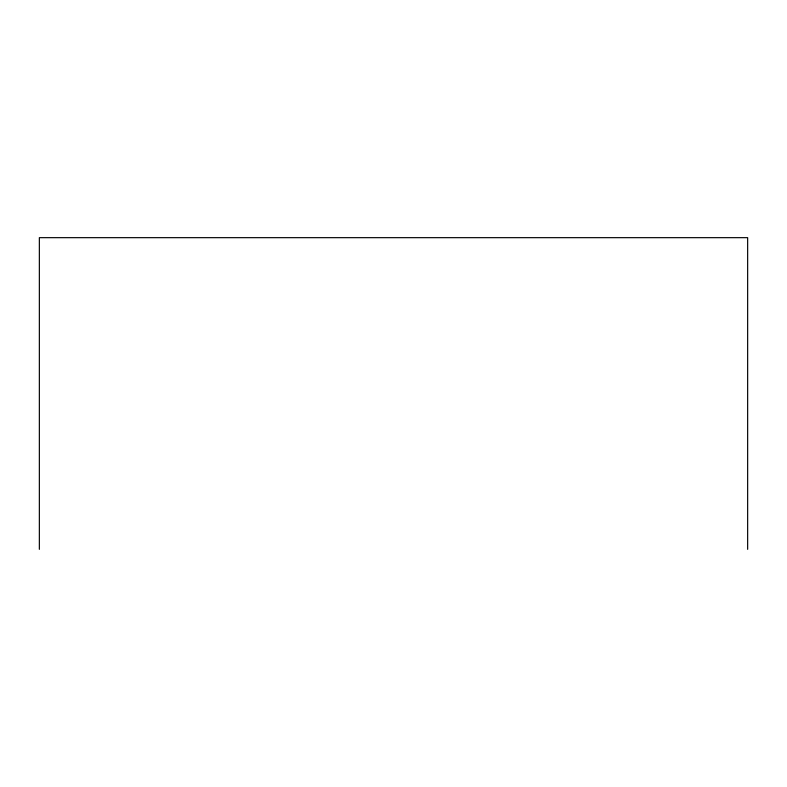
<?xml version="1.0" encoding="UTF-8"?>
<svg xmlns="http://www.w3.org/2000/svg" width="787" height="787" viewBox="0 0 787 787"><rect width="100%" height="100%" fill="white"/><g stroke="black" fill="none" stroke-linecap="round" stroke-linejoin="round"><path stroke-width="1.18" d="M747.65 549.336L747.65 237.664L39.35 237.664L39.35 549.336"/></g></svg>
